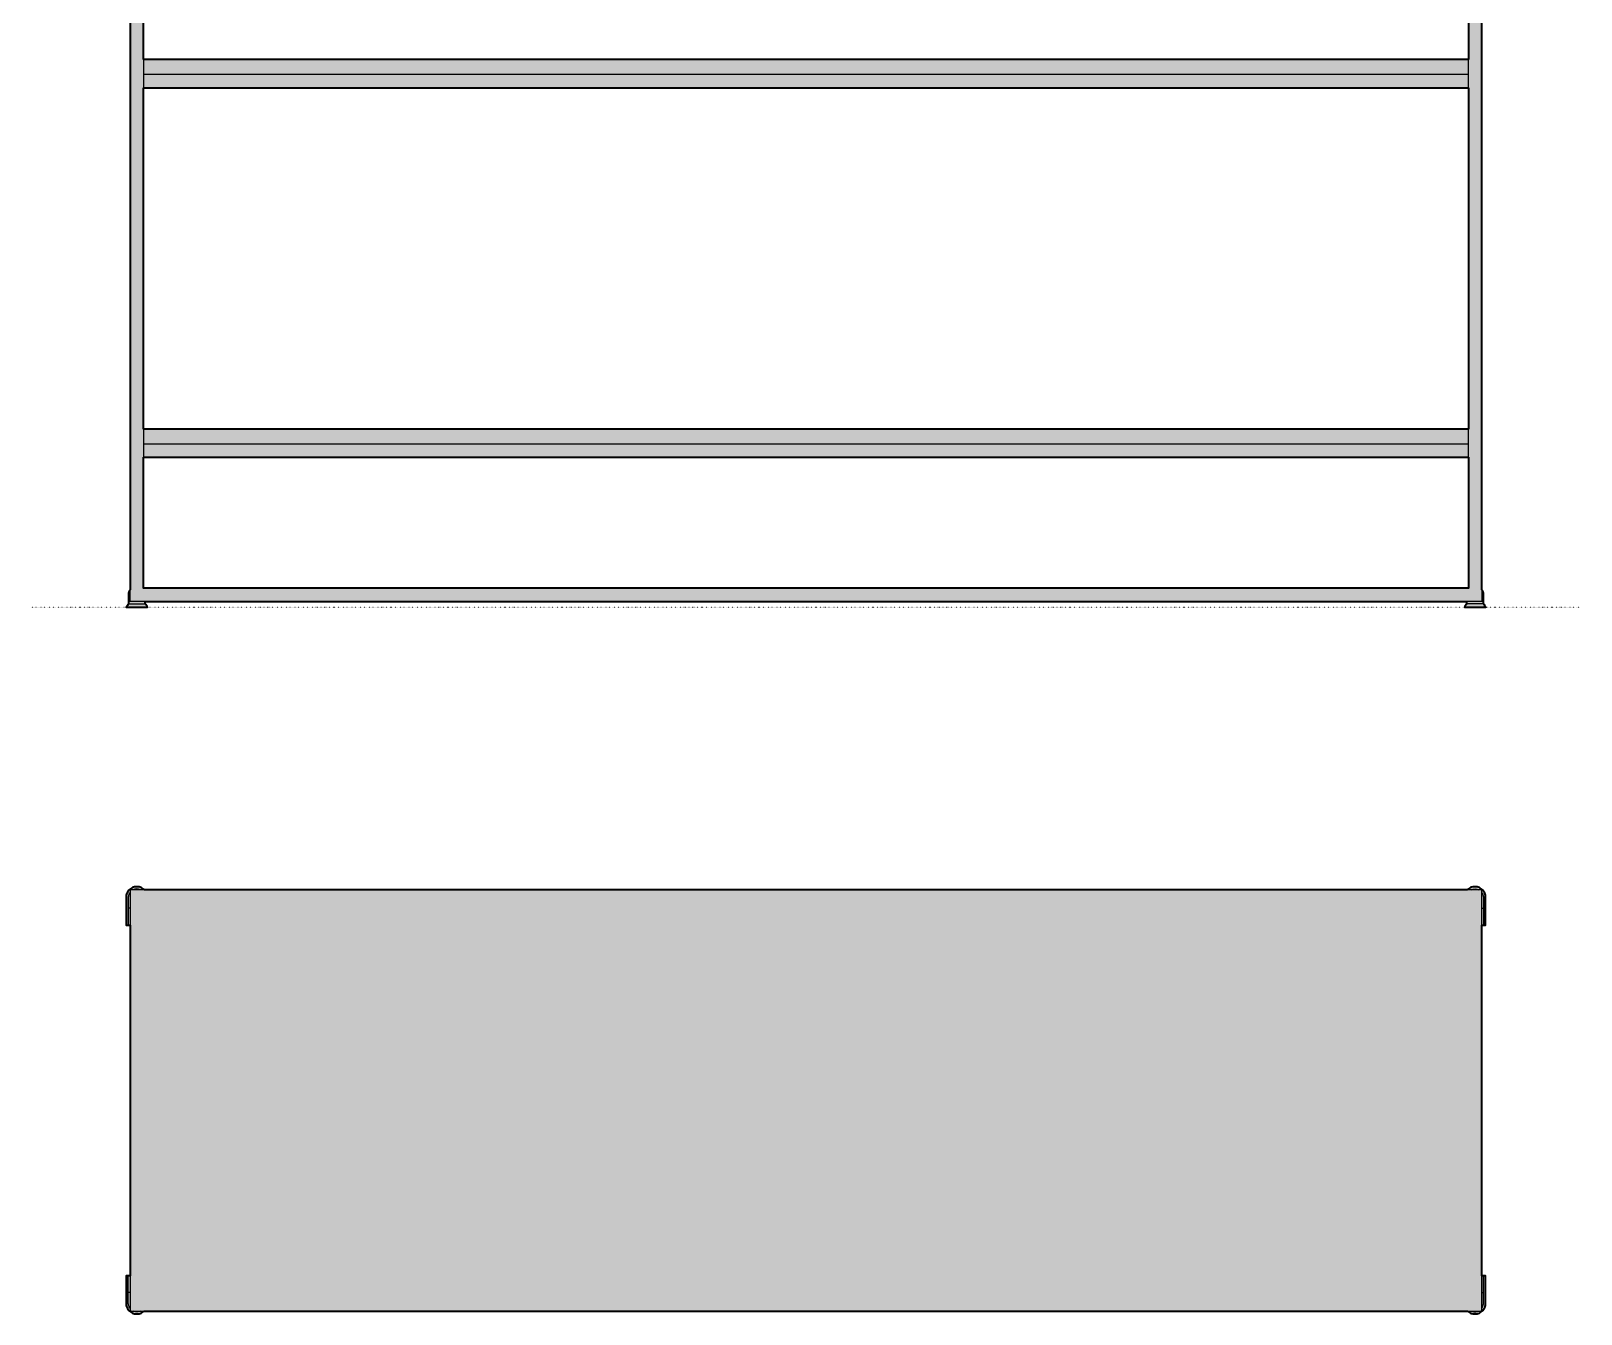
# Model space of a CAD drawing. Header units: millimetres. Extents: x 0 to 2151, y -627 to 1650.
# Drawn here: x 0 to 1376, y -627 to 511 of the extents above; entities that cross this region are included whole.
import ezdxf

# ---------------------------------------------------------------- set-up
doc = ezdxf.new("R2010")
doc.units = ezdxf.units.MM
doc.linetypes.add('Dots', pattern=[1, 0, -1])
doc.layers.add('Blocks', color=7, linetype='Continuous')
doc.layers.add('Blocks$Fill', color=7, linetype='Continuous', true_color=0xffffff)
for name, color, linetype, lineweight, true_color in [('Blocks$Inner', 7, 'Continuous', 25, 0x007f00), ('Blocks$Outline', 7, 'Continuous', 35, 0xff3f3f), ('Groud', 7, 'Dots', 25, 0x243775)]:
    doc.layers.add(name, color=color, linetype=linetype, lineweight=lineweight, true_color=true_color)

# ---------------------------------------------------------------- blocks, each defined once
blk = doc.blocks.new('Planner MC520 Top')
at = {"layer": 'Blocks$Fill'}
blk.add_hatch(color=256, dxfattribs=at).paths.add_polyline_path([(0, -155.6), (-3.5, -155.6), (-3.5, -180.1), (-3.5, -180.3), (-3.5, -180.8), (-3.4, -181.2), (-3.4, -181.4), (-3.4, -181.6), (-3.3, -181.9), (-3.3, -182.1), (-3.3, -182.3), (-3.2, -182.6), (-3.1, -182.8), (-3.1, -183), (-3, -183.3), (-2.9, -183.5), (-2.8, -183.7), (-2.7, -184), (-2.6, -184.2), (-2.5, -184.4), (-2.4, -184.6), (-2.2, -184.9), (-2.1, -185.1), (-2, -185.3), (-1.8, -185.5), (-1.7, -185.7), (-1.5, -185.9), (-1.4, -186.1), (-1.2, -186.3), (-1.1, -186.5), (-0.9, -186.6), (-0.7, -186.8), (-0.5, -187), (-0.4, -187.2), (-0.2, -187.3), (0, -187.5), (0.2, -187.6), (0.4, -187.8), (0.6, -187.9), (0.8, -188.1), (1, -188.2), (1.2, -188.3), (1.5, -188.5), (1.7, -188.6), (1.9, -188.7), (2.1, -188.8), (2.4, -188.9), (2.6, -189), (2.8, -189.1), (3.1, -189.1), (3.3, -189.2), (3.5, -189.3), (3.8, -189.3), (4, -189.4), (4.3, -189.5), (4.5, -189.5), (4.8, -189.5), (5, -189.6), (5.3, -189.6), (5.5, -189.6), (5.8, -189.6), (6, -189.6), (6.2, -189.6), (6.5, -189.6), (6.7, -189.6), (7, -189.6), (7.2, -189.5), (7.5, -189.5), (7.7, -189.5), (8, -189.4), (8.2, -189.3), (8.5, -189.3), (8.7, -189.2), (8.9, -189.1), (9.2, -189.1), (9.4, -189), (9.6, -188.9), (9.9, -188.8), (10.1, -188.7), (10.3, -188.6), (10.5, -188.5), (10.8, -188.3), (11, -188.2), (11.2, -188.1), (11.4, -188), (11.5, -187.9), (11.6, -187.8), (11.7, -187.7), (11.8, -187.7), (11.9, -187.6), (12, -187.5), (12.1, -187.4), (12.2, -187.3), (12.3, -187.3), (12.4, -187.2), (12.4, -187.1), (12.4, -187.1), (12.5, -187), (12.5, -187), (12.5, -187), (1187.5, -187), (1187.5, -187), (1187.5, -187), (1187.6, -187.1), (1187.6, -187.1), (1187.6, -187.2), (1187.7, -187.3), (1187.8, -187.3), (1187.9, -187.4), (1188, -187.5), (1188.1, -187.6), (1188.2, -187.7), (1188.3, -187.7), (1188.4, -187.8), (1188.5, -187.9), (1188.6, -188), (1188.8, -188.1), (1189, -188.2), (1189.2, -188.3), (1189.5, -188.5), (1189.7, -188.6), (1189.9, -188.7), (1190.1, -188.8), (1190.4, -188.9), (1190.6, -189), (1190.8, -189.1), (1191.1, -189.1), (1191.3, -189.2), (1191.5, -189.3), (1191.8, -189.3), (1192, -189.4), (1192.3, -189.5), (1192.5, -189.5), (1192.8, -189.5), (1193, -189.6), (1193.3, -189.6), (1193.5, -189.6), (1193.8, -189.6), (1194, -189.6), (1194.2, -189.6), (1194.5, -189.6), (1194.7, -189.6), (1195, -189.6), (1195.2, -189.5), (1195.5, -189.5), (1195.7, -189.5), (1196, -189.4), (1196.2, -189.3), (1196.5, -189.3), (1196.7, -189.2), (1196.9, -189.1), (1197.2, -189.1), (1197.4, -189), (1197.6, -188.9), (1197.9, -188.8), (1198.1, -188.7), (1198.3, -188.6), (1198.5, -188.5), (1198.8, -188.3), (1199, -188.2), (1199.2, -188.1), (1199.4, -187.9), (1199.6, -187.8), (1199.8, -187.6), (1200, -187.5), (1200.2, -187.3), (1200.4, -187.2), (1200.5, -187), (1200.7, -186.8), (1200.9, -186.6), (1201.1, -186.5), (1201.2, -186.3), (1201.4, -186.1), (1201.5, -185.9), (1201.7, -185.7), (1201.8, -185.5), (1202, -185.3), (1202.1, -185.1), (1202.2, -184.9), (1202.4, -184.6), (1202.5, -184.4), (1202.6, -184.2), (1202.7, -184), (1202.8, -183.7), (1202.9, -183.5), (1203, -183.3), (1203.1, -183), (1203.1, -182.8), (1203.2, -182.6), (1203.3, -182.3), (1203.3, -182.1), (1203.3, -181.9), (1203.4, -181.6), (1203.4, -181.4), (1203.4, -181.2), (1203.5, -180.8), (1203.5, -180.1), (1203.5, -155.6), (1201.5, -155.6), (1200, -155.6), (1200, 155.6), (1203.5, 155.6), (1203.5, 180.1), (1203.5, 180.3), (1203.5, 180.8), (1203.4, 181.2), (1203.4, 181.4), (1203.4, 181.6), (1203.3, 181.9), (1203.3, 182.1), (1203.3, 182.3), (1203.2, 182.6), (1203.1, 182.8), (1203.1, 183), (1203, 183.3), (1202.9, 183.5), (1202.8, 183.7), (1202.7, 184), (1202.6, 184.2), (1202.5, 184.4), (1202.4, 184.6), (1202.2, 184.9), (1202.1, 185.1), (1202, 185.3), (1201.8, 185.5), (1201.7, 185.7), (1201.5, 185.9), (1201.4, 186.1), (1201.2, 186.3), (1201.1, 186.5), (1200.9, 186.6), (1200.7, 186.8), (1200.5, 187), (1200.4, 187.2), (1200.2, 187.3), (1200, 187.5), (1199.8, 187.6), (1199.6, 187.8), (1199.4, 187.9), (1199.2, 188.1), (1199, 188.2), (1198.8, 188.3), (1198.5, 188.5), (1198.3, 188.6), (1198.1, 188.7), (1197.9, 188.8), (1197.6, 188.9), (1197.4, 189), (1197.2, 189.1), (1196.9, 189.1), (1196.7, 189.2), (1196.5, 189.3), (1196.2, 189.3), (1196, 189.4), (1195.7, 189.4), (1195.5, 189.5), (1195.2, 189.5), (1195, 189.6), (1194.7, 189.6), (1194.5, 189.6), (1194.2, 189.6), (1194, 189.6), (1193.8, 189.6), (1193.5, 189.6), (1193.3, 189.6), (1193, 189.6), (1192.8, 189.5), (1192.5, 189.5), (1192.3, 189.4), (1192, 189.4), (1191.8, 189.3), (1191.5, 189.3), (1191.3, 189.2), (1191.1, 189.1), (1190.8, 189.1), (1190.6, 189), (1190.4, 188.9), (1190.1, 188.8), (1189.9, 188.7), (1189.7, 188.6), (1189.5, 188.5), (1189.2, 188.3), (1189, 188.2), (1188.8, 188.1), (1188.6, 188), (1188.5, 187.9), (1188.4, 187.8), (1188.3, 187.7), (1188.2, 187.7), (1188.1, 187.6), (1188, 187.5), (1187.9, 187.4), (1187.8, 187.3), (1187.7, 187.3), (1187.6, 187.2), (1187.6, 187.1), (1187.6, 187.1), (1187.5, 187), (1187.5, 187), (1187.5, 187), (12.5, 187), (12.5, 187), (12.5, 187), (12.4, 187.1), (12.4, 187.1), (12.4, 187.2), (12.3, 187.3), (12.2, 187.3), (12.1, 187.4), (12, 187.5), (11.9, 187.6), (11.8, 187.7), (11.7, 187.7), (11.6, 187.8), (11.5, 187.9), (11.4, 188), (11.2, 188.1), (11, 188.2), (10.8, 188.3), (10.5, 188.5), (10.3, 188.6), (10.1, 188.7), (9.9, 188.8), (9.6, 188.9), (9.4, 189), (9.2, 189.1), (8.9, 189.1), (8.7, 189.2), (8.5, 189.3), (8.2, 189.3), (8, 189.4), (7.7, 189.4), (7.5, 189.5), (7.2, 189.5), (7, 189.6), (6.7, 189.6), (6.5, 189.6), (6.2, 189.6), (6, 189.6), (5.8, 189.6), (5.5, 189.6), (5.3, 189.6), (5, 189.6), (4.8, 189.5), (4.5, 189.5), (4.3, 189.4), (4, 189.4), (3.8, 189.3), (3.5, 189.3), (3.3, 189.2), (3.1, 189.1), (2.8, 189.1), (2.6, 189), (2.4, 188.9), (2.1, 188.8), (1.9, 188.7), (1.7, 188.6), (1.5, 188.5), (1.2, 188.3), (1, 188.2), (0.8, 188.1), (0.6, 187.9), (0.4, 187.8), (0.2, 187.6), (0, 187.5), (-0.2, 187.3), (-0.4, 187.2), (-0.5, 187), (-0.7, 186.8), (-0.9, 186.6), (-1.1, 186.5), (-1.2, 186.3), (-1.4, 186.1), (-1.5, 185.9), (-1.7, 185.7), (-1.8, 185.5), (-2, 185.3), (-2.1, 185.1), (-2.2, 184.9), (-2.4, 184.6), (-2.5, 184.4), (-2.6, 184.2), (-2.7, 184), (-2.8, 183.7), (-2.9, 183.5), (-3, 183.3), (-3.1, 183), (-3.1, 182.8), (-3.2, 182.6), (-3.3, 182.3), (-3.3, 182.1), (-3.3, 181.9), (-3.4, 181.6), (-3.4, 181.4), (-3.4, 181.2), (-3.5, 180.8), (-3.5, 180.1), (-3.5, 155.6), (-1.5, 155.6), (0, 155.6)], flags=0)
at = {"layer": 'Blocks$Inner'}
for p, q in [((-1.5, 180.1), (-1.5, 155.6)), ((0, 186), (0, -186)), ((1199, 187), (1, 187)), ((1200, -186), (1200, 186)), ((1201.5, 180.1), (1201.5, 155.6)), ((-1.5, -180.1), (-1.5, -155.6)), ((1201.5, -180.1), (1201.5, -155.6)), ((1, -187), (1199, -187))]:
    blk.add_line(p, q, dxfattribs=at)
for points in [[(0, 170.6), (-0.9, 170.6), (-1.3, 170.6), (-1.5, 170.6)], [(1200, 170.6), (1200.9, 170.6), (1201.3, 170.6), (1201.5, 170.6)], [(0, -170.6), (-0.9, -170.6), (-1.3, -170.6), (-1.5, -170.6)], [(1200, -170.6), (1200.9, -170.6), (1201.3, -170.6), (1201.5, -170.6)]]:
    blk.add_lwpolyline(points, dxfattribs=at)
for centre, start, end in [((1, 186), 90, 180), ((1199, 186), 360, 90), ((1, -186), 180, 270), ((1199, -186), 270, 0)]:
    blk.add_arc(centre, 1, start, end, dxfattribs=at)
for points, knots in [([(12.5, 187), (12.5, 187.1), (12, 187.6), (10.8, 188.4), (9, 189.2), (7, 189.6), (5, 189.6), (3, 189.2), (1.2, 188.4), (-0.4, 187.2), (-1.8, 185.7), (-2.7, 184), (-3.4, 182.2), (-3.5, 180.8), (-3.5, 180.2), (-3.5, 180.1)], [0, 0, 0, 0, 0.210208, 2.198553, 4.186896, 6.175239, 8.163585, 10.151928, 12.140271, 14.128616, 16.116959, 18.105303, 20.093646, 21.871782, 22.081126, 22.081126, 22.081126, 22.081126]), ([(0, 184.6), (-0.1, 184.5), (-0.2, 184.3), (-0.6, 183.6), (-0.9, 183), (-1.3, 182), (-1.4, 181.5), (-1.4, 180.9), (-1.5, 180.8), (-1.5, 180.5), (-1.5, 180.5), (-1.5, 180.1), (-1.5, 180.1), (-1.5, 180.1)], [15.974292, 15.974292, 15.974292, 15.974292, 16.651804, 16.651804, 19.077506, 19.077506, 20.947714, 20.947714, 21.429769, 21.429769, 21.790854, 21.790854, 22.08084, 22.08084, 22.08084, 22.08084]), ([(8.9, 187), (8.5, 187.2), (8.1, 187.3), (7.1, 187.5), (6.6, 187.6), (5.5, 187.6), (4.8, 187.5), (3.8, 187.3), (3.4, 187.2), (3.1, 187)], [3.353439, 3.353439, 3.353439, 3.353439, 5.110914, 5.110914, 7.052597, 7.052597, 9.450455, 9.450455, 10.984707, 10.984707, 10.984707, 10.984707]), ([(1187.5, 187), (1187.5, 187.1), (1188, 187.6), (1189.2, 188.4), (1191, 189.2), (1193, 189.6), (1195, 189.6), (1197, 189.2), (1198.8, 188.4), (1200.4, 187.2), (1201.8, 185.7), (1202.7, 184), (1203.4, 182.2), (1203.5, 180.8), (1203.5, 180.2), (1203.5, 180.1)], [0, 0, 0, 0, 0.210208, 2.198553, 4.186896, 6.175239, 8.163585, 10.151928, 12.140271, 14.128616, 16.116959, 18.105303, 20.093646, 21.871782, 22.081126, 22.081126, 22.081126, 22.081126]), ([(1191.1, 187), (1191.5, 187.2), (1191.9, 187.3), (1192.9, 187.5), (1193.4, 187.6), (1194.5, 187.6), (1195.2, 187.5), (1196.2, 187.3), (1196.6, 187.2), (1196.9, 187)], [3.353439, 3.353439, 3.353439, 3.353439, 5.110914, 5.110914, 7.052597, 7.052597, 9.450455, 9.450455, 10.984707, 10.984707, 10.984707, 10.984707]), ([(1200, 184.6), (1200.1, 184.5), (1200.2, 184.3), (1200.6, 183.6), (1200.9, 183.1), (1201.3, 182), (1201.4, 181.5), (1201.4, 180.9), (1201.5, 180.8), (1201.5, 180.5), (1201.5, 180.5), (1201.5, 180.1), (1201.5, 180.1), (1201.5, 180.1)], [15.974292, 15.974292, 15.974292, 15.974292, 16.651804, 16.651804, 19.077506, 19.077506, 20.947714, 20.947714, 21.429769, 21.429769, 21.790854, 21.790854, 22.08084, 22.08084, 22.08084, 22.08084]), ([(12.5, -187), (12.5, -187.1), (12, -187.6), (10.8, -188.4), (9, -189.2), (7, -189.6), (5, -189.6), (3, -189.2), (1.2, -188.4), (-0.4, -187.2), (-1.8, -185.7), (-2.7, -184), (-3.4, -182.2), (-3.5, -180.8), (-3.5, -180.2), (-3.5, -180.1)], [0, 0, 0, 0, 0.210208, 2.198553, 4.186896, 6.175239, 8.163585, 10.151928, 12.140271, 14.128616, 16.116959, 18.105303, 20.093646, 21.871782, 22.081126, 22.081126, 22.081126, 22.081126]), ([(0, -184.6), (-0.1, -184.5), (-0.2, -184.3), (-0.6, -183.6), (-0.9, -183), (-1.3, -182), (-1.4, -181.5), (-1.4, -180.9), (-1.5, -180.8), (-1.5, -180.5), (-1.5, -180.5), (-1.5, -180.1), (-1.5, -180.1), (-1.5, -180.1)], [15.974292, 15.974292, 15.974292, 15.974292, 16.651804, 16.651804, 19.077506, 19.077506, 20.947714, 20.947714, 21.429769, 21.429769, 21.790854, 21.790854, 22.08084, 22.08084, 22.08084, 22.08084]), ([(8.9, -187), (8.5, -187.2), (8.1, -187.3), (7.1, -187.5), (6.6, -187.6), (5.5, -187.6), (4.8, -187.5), (3.8, -187.3), (3.4, -187.2), (3.1, -187)], [3.353439, 3.353439, 3.353439, 3.353439, 5.110914, 5.110914, 7.052597, 7.052597, 9.450455, 9.450455, 10.984707, 10.984707, 10.984707, 10.984707]), ([(1187.5, -187), (1187.5, -187.1), (1188, -187.6), (1189.2, -188.4), (1191, -189.2), (1193, -189.6), (1195, -189.6), (1197, -189.2), (1198.8, -188.4), (1200.4, -187.2), (1201.8, -185.7), (1202.7, -184), (1203.4, -182.2), (1203.5, -180.8), (1203.5, -180.2), (1203.5, -180.1)], [0, 0, 0, 0, 0.210208, 2.198553, 4.186896, 6.175239, 8.163585, 10.151928, 12.140271, 14.128616, 16.116959, 18.105303, 20.093646, 21.871782, 22.081126, 22.081126, 22.081126, 22.081126]), ([(1191.1, -187), (1191.5, -187.2), (1191.9, -187.3), (1192.9, -187.5), (1193.4, -187.6), (1194.5, -187.6), (1195.2, -187.5), (1196.2, -187.3), (1196.6, -187.2), (1196.9, -187)], [3.353439, 3.353439, 3.353439, 3.353439, 5.110914, 5.110914, 7.052597, 7.052597, 9.450455, 9.450455, 10.984707, 10.984707, 10.984707, 10.984707]), ([(1200, -184.6), (1200.1, -184.5), (1200.2, -184.3), (1200.6, -183.6), (1200.9, -183.1), (1201.3, -182), (1201.4, -181.5), (1201.4, -180.9), (1201.5, -180.8), (1201.5, -180.5), (1201.5, -180.5), (1201.5, -180.1), (1201.5, -180.1), (1201.5, -180.1)], [15.974292, 15.974292, 15.974292, 15.974292, 16.651804, 16.651804, 19.077506, 19.077506, 20.947714, 20.947714, 21.429769, 21.429769, 21.790854, 21.790854, 22.08084, 22.08084, 22.08084, 22.08084])]:
    blk.add_open_spline(points, degree=3, knots=knots, dxfattribs=at)
for points in [[(-3.5, 180.1), (-3.5, 155.6)], [(1203.5, 180.1), (1203.5, 155.6)], [(-3.5, 155.6), (0, 155.6)], [(1203.5, 155.6), (1200, 155.6)], [(-3.5, -180.1), (-3.5, -155.6)], [(-3.5, -155.6), (0, -155.6)], [(1203.5, -155.6), (1200, -155.6)], [(1203.5, -180.1), (1203.5, -155.6)]]:
    blk.add_open_spline(points, degree=1, dxfattribs=at)
at = {"layer": 'Blocks$Outline'}
for points, knots in [([(12.5, 187), (12.5, 187.1), (12, 187.6), (10.8, 188.4), (9, 189.2), (7, 189.6), (5, 189.6), (3, 189.2), (1.2, 188.4), (-0.4, 187.2), (-1.8, 185.7), (-2.7, 184), (-3.4, 182.2), (-3.5, 180.8), (-3.5, 180.2), (-3.5, 180.1), (-3.5, 171.9), (-3.5, 163.8), (-3.5, 155.6), (-2.8, 155.6), (-1.7, 155.6), (-0.5, 155.6), (0, 155.6)], [0, 0, 0, 0, 0.210208, 2.198553, 4.186896, 6.175239, 8.163585, 10.151928, 12.140271, 14.128616, 16.116959, 18.105303, 20.093646, 21.871782, 22.081126, 22.081126, 22.081126, 46.581126, 46.581126, 46.581126, 48.581126, 50.081089, 50.081089, 50.081089, 50.081089]), ([(1200, 155.6), (1200.5, 155.6), (1201.7, 155.6), (1202.8, 155.6), (1203.5, 155.6), (1203.5, 163.8), (1203.5, 171.9), (1203.5, 180.1), (1203.5, 180.2), (1203.5, 180.8), (1203.4, 182.2), (1202.7, 184), (1201.8, 185.7), (1200.4, 187.2), (1198.8, 188.4), (1197, 189.2), (1195, 189.6), (1193, 189.6), (1191, 189.2), (1189.2, 188.4), (1188, 187.6), (1187.5, 187.1), (1187.5, 187)], [-50.081089, -50.081089, -50.081089, -50.081089, -48.581126, -46.581126, -46.581126, -46.581126, -22.081126, -22.081126, -22.081126, -21.871782, -20.093646, -18.105303, -16.116959, -14.128616, -12.140271, -10.151928, -8.163585, -6.175239, -4.186896, -2.198553, -0.210208, 0, 0, 0, 0]), ([(0, -155.6), (-0.5, -155.6), (-1.7, -155.6), (-2.8, -155.6), (-3.5, -155.6), (-3.5, -163.8), (-3.5, -171.9), (-3.5, -180.1), (-3.5, -180.2), (-3.5, -180.8), (-3.4, -182.2), (-2.7, -184), (-1.8, -185.7), (-0.4, -187.2), (1.2, -188.4), (3, -189.2), (5, -189.6), (7, -189.6), (9, -189.2), (10.8, -188.4), (12, -187.6), (12.5, -187.1), (12.5, -187)], [-50.081089, -50.081089, -50.081089, -50.081089, -48.581126, -46.581126, -46.581126, -46.581126, -22.081126, -22.081126, -22.081126, -21.871782, -20.093646, -18.105303, -16.116959, -14.128616, -12.140271, -10.151928, -8.163585, -6.175239, -4.186896, -2.198553, -0.210208, 0, 0, 0, 0]), ([(1187.5, -187), (1187.5, -187.1), (1188, -187.6), (1189.2, -188.4), (1191, -189.2), (1193, -189.6), (1195, -189.6), (1197, -189.2), (1198.8, -188.4), (1200.4, -187.2), (1201.8, -185.7), (1202.7, -184), (1203.4, -182.2), (1203.5, -180.8), (1203.5, -180.2), (1203.5, -180.1), (1203.5, -171.9), (1203.5, -163.8), (1203.5, -155.6), (1202.8, -155.6), (1201.7, -155.6), (1200.5, -155.6), (1200, -155.6)], [0, 0, 0, 0, 0.210208, 2.198553, 4.186896, 6.175239, 8.163585, 10.151928, 12.140271, 14.128616, 16.116959, 18.105303, 20.093646, 21.871782, 22.081126, 22.081126, 22.081126, 46.581126, 46.581126, 46.581126, 48.581126, 50.081089, 50.081089, 50.081089, 50.081089])]:
    blk.add_open_spline(points, degree=3, knots=knots, dxfattribs=at)
for points in [[(1187.5, 187), (600, 187), (12.5, 187)], [(0, 155.6), (0, 0), (0, -155.6)], [(1200, -155.6), (1200, 0), (1200, 155.6)], [(12.5, -187), (600, -187), (1187.5, -187)]]:
    blk.add_open_spline(points, degree=2, dxfattribs=at)
blk = doc.blocks.new('Planner MC520 Front')
at = {"layer": 'Blocks$Fill'}
h = blk.add_hatch(color=256, dxfattribs=at)
h.paths.add_polyline_path([(88.1, 15.7), (88, 15.4), (87.8, 15.2), (87.7, 15.1), (87.6, 14.9), (87.5, 14.7), (87.4, 14.6), (87.3, 14.4), (87.3, 14.2), (87.2, 14.1), (87.1, 13.9), (87, 13.7), (86.9, 13.5), (86.9, 13.3), (86.8, 13.1), (86.8, 12.9), (86.7, 12.8), (86.7, 12.6), (86.7, 12.4), (86.6, 12.2), (86.6, 12), (86.6, 11.8), (86.5, 11), (86.5, 5), (86.5, 3), (84.5, 0), (103.5, 0), (101.5, 3), (101.5, 5), (1274.5, 5), (1274.5, 3), (1272.5, 0), (1291.5, 0), (1289.5, 3), (1289.5, 5), (1289.5, 11), (1289.5, 11.8), (1289.4, 12), (1289.4, 12.2), (1289.4, 12.4), (1289.4, 12.6), (1289.3, 12.8), (1289.3, 12.9), (1289.2, 13.1), (1289.2, 13.3), (1289.1, 13.5), (1289, 13.7), (1289, 13.9), (1288.9, 14.1), (1288.8, 14.2), (1288.7, 14.4), (1288.6, 14.6), (1288.5, 14.7), (1288.4, 14.9), (1288.3, 15.1), (1288.2, 15.2), (1288.1, 15.4), (1287.9, 15.7), (1287.9, 1637), (1287, 1637), (1287.1, 1637), (1287.1, 1637), (1287.1, 1637), (1287.1, 1637), (1287.2, 1637), (1287.2, 1637), (1287.2, 1637), (1287.2, 1637), (1287.2, 1637), (1287.3, 1637), (1287.3, 1637), (1287.3, 1637), (1287.3, 1637.1), (1287.4, 1637.1), (1287.4, 1637.1), (1287.4, 1637.1), (1287.4, 1637.1), (1287.5, 1637.1), (1287.5, 1637.1), (1287.5, 1637.1), (1287.5, 1637.1), (1287.5, 1637.1), (1287.6, 1637.2), (1287.6, 1637.2), (1287.6, 1637.2), (1287.6, 1637.2), (1287.6, 1637.2), (1287.7, 1637.2), (1287.7, 1637.2), (1287.7, 1637.3), (1287.7, 1637.3), (1287.7, 1637.3), (1287.8, 1637.3), (1287.8, 1637.3), (1287.8, 1637.4), (1287.8, 1637.4), (1287.8, 1637.4), (1287.8, 1637.4), (1287.9, 1637.4), (1287.9, 1637.5), (1287.9, 1637.5), (1287.9, 1637.5), (1287.9, 1637.5), (1287.9, 1637.5), (1287.9, 1637.6), (1287.9, 1637.6), (1287.9, 1637.6), (1288, 1637.6), (1288, 1637.7), (1288, 1637.7), (1288, 1637.7), (1288, 1637.7), (1288, 1637.8), (1288, 1637.8), (1288, 1637.8), (1288, 1637.8), (1288, 1637.8), (1288, 1637.9), (1288, 1637.9), (1288, 1637.9), (1288, 1637.9), (1288, 1638), (1288, 1638), (1288, 1638), (1288, 1649), (1288, 1649), (1288, 1649), (1288, 1649.1), (1288, 1649.1), (1288, 1649.1), (1288, 1649.1), (1288, 1649.2), (1288, 1649.2), (1288, 1649.2), (1288, 1649.2), (1288, 1649.3), (1288, 1649.3), (1288, 1649.3), (1288, 1649.3), (1288, 1649.3), (1288, 1649.4), (1287.9, 1649.4), (1287.9, 1649.4), (1287.9, 1649.4), (1287.9, 1649.5), (1287.9, 1649.5), (1287.9, 1649.5), (1287.9, 1649.5), (1287.9, 1649.5), (1287.8, 1649.6), (1287.8, 1649.6), (1287.8, 1649.6), (1287.8, 1649.6), (1287.8, 1649.7), (1287.8, 1649.7), (1287.7, 1649.7), (1287.7, 1649.7), (1287.7, 1649.7), (1287.7, 1649.7), (1287.7, 1649.8), (1287.7, 1649.8), (1287.6, 1649.8), (1287.6, 1649.8), (1287.6, 1649.8), (1287.6, 1649.8), (1287.5, 1649.9), (1287.5, 1649.9), (1287.5, 1649.9), (1287.5, 1649.9), (1287.5, 1649.9), (1287.4, 1649.9), (1287.4, 1649.9), (1287.4, 1649.9), (1287.4, 1649.9), (1287.3, 1649.9), (1287.3, 1650), (1287.3, 1650), (1287.3, 1650), (1287.3, 1650), (1287.2, 1650), (1287.2, 1650), (1287.2, 1650), (1287.2, 1650), (1287.1, 1650), (1287.1, 1650), (1287.1, 1650), (1287.1, 1650), (1287, 1650), (1287, 1650), (89, 1650), (89, 1650), (89, 1650), (89, 1650), (88.9, 1650), (88.9, 1650), (88.9, 1650), (88.9, 1650), (88.8, 1650), (88.8, 1650), (88.8, 1650), (88.8, 1650), (88.7, 1650), (88.7, 1650), (88.7, 1649.9), (88.7, 1649.9), (88.7, 1649.9), (88.6, 1649.9), (88.6, 1649.9), (88.6, 1649.9), (88.6, 1649.9), (88.5, 1649.9), (88.5, 1649.9), (88.5, 1649.9), (88.5, 1649.8), (88.5, 1649.8), (88.4, 1649.8), (88.4, 1649.8), (88.4, 1649.8), (88.4, 1649.8), (88.4, 1649.7), (88.3, 1649.7), (88.3, 1649.7), (88.3, 1649.7), (88.3, 1649.7), (88.3, 1649.7), (88.2, 1649.6), (88.2, 1649.6), (88.2, 1649.6), (88.2, 1649.6), (88.2, 1649.5), (88.2, 1649.5), (88.2, 1649.5), (88.1, 1649.5), (88.1, 1649.5), (88.1, 1649.4), (88.1, 1649.4), (88.1, 1649.4), (88.1, 1649.4), (88.1, 1649.3), (88.1, 1649.3), (88.1, 1649.3), (88.1, 1649.3), (88.1, 1649.3), (88, 1649.2), (88, 1649.2), (88, 1649.2), (88, 1649.2), (88, 1649.1), (88, 1649.1), (88, 1649.1), (88, 1649.1), (88, 1649), (88, 1649), (88, 1649), (88, 1638), (88, 1638), (88, 1638), (88, 1637.9), (88, 1637.9), (88, 1637.9), (88, 1637.9), (88, 1637.8), (88, 1637.8), (88, 1637.8), (88, 1637.8), (88.1, 1637.8), (88.1, 1637.7), (88.1, 1637.7), (88.1, 1637.7), (88.1, 1637.7), (88.1, 1637.6), (88.1, 1637.6), (88.1, 1637.6), (88.1, 1637.6), (88.1, 1637.5), (88.1, 1637.5), (88.2, 1637.5), (88.2, 1637.5), (88.2, 1637.5), (88.2, 1637.4), (88.2, 1637.4), (88.2, 1637.4), (88.2, 1637.4), (88.3, 1637.4), (88.3, 1637.3), (88.3, 1637.3), (88.3, 1637.3), (88.3, 1637.3), (88.3, 1637.3), (88.4, 1637.2), (88.4, 1637.2), (88.4, 1637.2), (88.4, 1637.2), (88.4, 1637.2), (88.5, 1637.2), (88.5, 1637.2), (88.5, 1637.1), (88.5, 1637.1), (88.5, 1637.1), (88.6, 1637.1), (88.6, 1637.1), (88.6, 1637.1), (88.6, 1637.1), (88.7, 1637.1), (88.7, 1637.1), (88.7, 1637.1), (88.7, 1637), (88.8, 1637), (88.8, 1637), (88.8, 1637), (88.8, 1637), (88.8, 1637), (88.9, 1637), (88.9, 1637), (88.9, 1637), (88.9, 1637), (89, 1637), (89, 1637), (89, 1637), (88.1, 1637)], flags=0)
h.paths.add_polyline_path([(117.2, 844), (426.5, 1220.1), (735.9, 844)], flags=0)
h.paths.add_polyline_path([(99.9, 844), (99.9, 1617.3), (420, 1228), (104.2, 844)], flags=0)
h.paths.add_polyline_path([(426.5, 1235.9), (106.5, 1625), (746.6, 1625)], flags=0)
h.paths.add_polyline_path([(753.1, 844), (748.8, 844), (433, 1228), (753.1, 1617.3)], flags=0)
h.paths.add_polyline_path([(764.9, 1232), (764.9, 1625), (1276.1, 1625), (1276.1, 1232)], flags=0)
h.paths.add_polyline_path([(1276.1, 844), (764.9, 844), (764.9, 1207), (1276.1, 1207), (1276.1, 844)], flags=0)
h.paths.add_polyline_path([(1276.1, 486), (99.9, 486), (99.9, 819), (1276.1, 819)], flags=0)
h.paths.add_polyline_path([(1276.1, 461), (1276.1, 158), (99.9, 158), (99.9, 461)], flags=0)
h.paths.add_polyline_path([(1276.1, 133), (1276.1, 17), (99.9, 17), (99.9, 133)], flags=0)
at = {"layer": 'Blocks$Inner'}
for p, q in [((99.9, 486), (1276.1, 486)), ((99.9, 473), (1276.1, 473)), ((1276.1, 461), (99.9, 461)), ((99.9, 158), (1276.1, 158)), ((99.9, 145), (1276.1, 145)), ((1276.1, 133), (99.9, 133)), ((1289.5, 5), (86.5, 5)), ((86.5, 3), (101.5, 3)), ((1289.5, 3), (1274.5, 3))]:
    blk.add_line(p, q, dxfattribs=at)
for points in [[(88.1, 5), (88.1, 1637), (1287.9, 1637), (1287.9, 5)], [(99.9, 844), (104.2, 844), (420, 1228), (99.9, 1617.3), (99.9, 823), (99.9, 17), (1276.1, 17), (1276.1, 1625), (764.9, 1625), (764.9, 844), (1276.1, 844)], [(101.5, 5), (101.5, 3), (103.5, 0), (84.5, 0), (86.5, 3), (86.5, 11)], [(1274.5, 5), (1274.5, 3), (1272.5, 0), (1291.5, 0), (1289.5, 3), (1289.5, 11)]]:
    blk.add_lwpolyline(points, dxfattribs=at)
for points in [[(86.5, 11), (86.6, 11.5), (86.6, 12.6), (87.1, 14.1), (87.7, 15.1), (88.1, 15.6), (88.1, 15.7)], [(1289.5, 11), (1289.5, 11.5), (1289.4, 12.6), (1288.9, 14.1), (1288.3, 15.1), (1288, 15.6), (1287.9, 15.7)]]:
    blk.add_open_spline(points, degree=3, knots=[34.211103, 34.211103, 34.211103, 34.211103, 35.779032, 37.346961, 38.914884, 39.235861, 39.235861, 39.235861, 39.235861], dxfattribs=at)
at = {"layer": 'Blocks$Outline'}
for points in [[(89, 1637), (88.1, 1637), (88.1, 15.7)], [(1287.9, 15.7), (1287.9, 1637), (1287, 1637)], [(99.9, 486), (99.9, 819)], [(1276.1, 819), (1276.1, 486)], [(1276.1, 486), (99.9, 486)], [(99.9, 158), (99.9, 461)], [(99.9, 461), (1276.1, 461)], [(1276.1, 461), (1276.1, 158)], [(1276.1, 158), (99.9, 158)], [(1276.1, 133), (1276.1, 17), (99.9, 17), (99.9, 133)], [(99.9, 133), (1276.1, 133)], [(101.5, 5), (1274.5, 5)]]:
    blk.add_lwpolyline(points, dxfattribs=at)
for points, knots in [([(88.1, 15.7), (88.1, 15.6), (87.7, 15.1), (87.1, 14.1), (86.6, 12.6), (86.6, 11.5), (86.5, 11), (86.5, 9), (86.5, 6.3), (86.5, 3.7), (86.5, 3), (85.9, 2), (85.2, 1), (84.5, 0), (90.9, 0), (97.2, 0), (103.5, 0), (102.9, 1), (102.2, 2), (101.5, 3), (101.5, 3.7), (101.5, 4.3), (101.5, 5)], [-39.235861, -39.235861, -39.235861, -39.235861, -38.914884, -37.346961, -35.779032, -34.211103, -34.211103, -34.211103, -28.211092, -26.211102, -26.211102, -26.211102, -22.605551, -22.605551, -22.605551, -3.605551, -3.605551, -3.605551, 0, 0, 0, 1.999969, 1.999969, 1.999969, 1.999969]), ([(1274.5, 5), (1274.5, 4.3), (1274.5, 3.7), (1274.5, 3), (1273.9, 2), (1273.2, 1), (1272.5, 0), (1278.9, 0), (1285.2, 0), (1291.5, 0), (1290.9, 1), (1290.2, 2), (1289.5, 3), (1289.5, 3.7), (1289.5, 6.3), (1289.5, 9), (1289.5, 11), (1289.5, 11.5), (1289.4, 12.6), (1288.9, 14.1), (1288.3, 15.1), (1288, 15.6), (1287.9, 15.7)], [-1.999969, -1.999969, -1.999969, -1.999969, 0, 0, 0, 3.605551, 3.605551, 3.605551, 22.605551, 22.605551, 22.605551, 26.211102, 26.211102, 26.211102, 28.211092, 34.211103, 34.211103, 34.211103, 35.779032, 37.346961, 38.914884, 39.235861, 39.235861, 39.235861, 39.235861])]:
    blk.add_open_spline(points, degree=3, knots=knots, dxfattribs=at)

msp = doc.modelspace()

# ---------------------------------------------------------------- linework, layer by layer
at = {"layer": 'Groud'}
msp.add_lwpolyline([(0, 0), (1376, 0)], dxfattribs=at)

# ---------------------------------------------------------------- block references
at = {"layer": 'Blocks'}
for name, p in [('Planner MC520 Front', (0, 0)), ('Planner MC520 Top', (87.9, -437.7))]:
    msp.add_blockref(name, p, dxfattribs=at)

doc.saveas('drawing.dxf')
